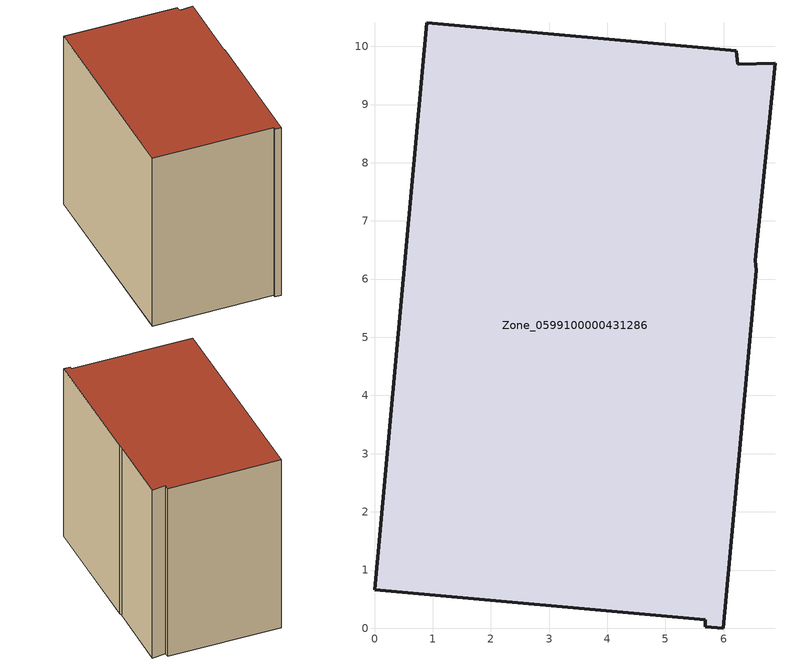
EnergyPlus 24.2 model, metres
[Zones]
Zone_0599100000431286
 floor ground (C_G): 6.24,9.69 6.88,9.71 6.54,6.32 6.56,6.16 5.99,0 5.68,0.03 5.68,0.15 0,0.66 0.9,10.4 6.22,9.92 z0
 wall outside (C_F): 6.22,9.92 0.9,10.4 0,0.66 5.68,0.15 5.68,0.03 5.99,0 6.56,6.16 6.54,6.32 6.88,9.71 6.24,9.69 6.22,9.92 z0:8.96
 roof outside (C_R): 5.99,0 6.56,6.16 6.54,6.32 6.88,9.71 6.24,9.69 6.22,9.92 0.9,10.4 0,0.66 5.68,0.15 5.68,0.03 z8.96
[BUILDING]
Pand.0599100000431286: North Axis=0; Terrain=City; Loads Convergence Tolerance Value=0.04; Temperature Convergence Tolerance Value=0.4; Solar Distribution=FullExterior; Maximum Number of Warmup Days=25; Minimum Number of Warmup Days=1
[Site:Location]
Rotterdam.The.Hague.AP_ZH_NLD Design_Conditions: Latitude=51.96; Longitude=4.45; Time Zone=1; Elevation=-4.5
[SITE:GROUNDTEMPERATURE:BUILDINGSURFACE]
18, 18, 18, 18, 18, 18, 18, 18, 18, 18, 18, 18
[MATERIAL] Thermal Absorptance=0.9; Solar Absorptance=0.7; Visible Absorptance=0.7
Name | Roughness | Thickness | Conductivity | Density | Specific Heat
G.TC.2006-2014 | MediumSmooth | 0.15 | 0.06 | 540 | 1210
F.TC.2006-2014 | Rough | 0.3 | 0.12 | 1920 | 840
R.TC.2006-2014 | MediumRough | 0.2 | 0.08 | 1500 | 1000
[CONSTRUCTION]
C_G: G.TC.2006-2014
C_F: F.TC.2006-2014
C_R: R.TC.2006-2014
[ZONE]
Zone_0599100000431286: Type=1; Multiplier=1; Ceiling Height=Autocalculate; Volume=Autocalculate; Floor Area=autocalculate; Part of Total Floor Area=Yes
[ZONEINFILTRATION:DESIGNFLOWRATE]
Infil_Zone_0599100000431286: Zone or ZoneList or Space or SpaceList=Zone_0599100000431286; Schedule=AlwaysOn; Design Flow Rate Calculation Method=Flow/Area; Flow Rate per Floor Area=0.0015; Constant Term Coefficient=1; Temperature Term Coefficient=0; Velocity Term Coefficient=0; Velocity Squared Term Coefficient=0
[HVACTEMPLATE:ZONE:IDEALLOADSAIRSYSTEM]
Zone_0599100000431286: Maximum Heating Supply Air Temperature=50; Minimum Cooling Supply Air Temperature=13; Maximum Heating Supply Air Humidity Ratio=0.0156; Minimum Cooling Supply Air Humidity Ratio=0.0077; Heating Limit=NoLimit; Cooling Limit=NoLimit; Dehumidification Control Type=ConstantSensibleHeatRatio; Cooling Sensible Heat Ratio=0.7; Dehumidification Setpoint=60; Humidification Control Type=None; Humidification Setpoint=30; Outdoor Air Method=None; Outdoor Air Flow Rate per Person=0.00944; Outdoor Air Flow Rate per Zone Floor Area=0; Outdoor Air Flow Rate per Zone=0; Demand Controlled Ventilation Type=None; Outdoor Air Economizer Type=NoEconomizer; Heat Recovery Type=None; Sensible Heat Recovery Effectiveness=0.7; Latent Heat Recovery Effectiveness=0.65
[ZONECONTROL:THERMOSTAT]
ThermostatControl_Zone_0599100000431286: Zone or ZoneList=Zone_0599100000431286; Control Type Schedule=DualSetpointControlType; Control 1=Thermostat_Zone_0599100000431286; Temperature Difference Between Cutout And Setpoint=0
[THERMOSTATSETPOINT:DUALSETPOINT]
Thermostat_Zone_0599100000431286: Heating Setpoint Temperature Schedule=HeatingSetpoint_Zone_0599100000431286; Cooling Setpoint Temperature Schedule=CoolingSetpoint_Zone_0599100000431286
[SCHEDULE:COMPACT]
HeatingSetpoint_Zone_0599100000431286: Through: 12/31, For: AllDays, Until: 24:00, 21
CoolingSetpoint_Zone_0599100000431286: Through: 12/31, For: AllDays, Until: 24:00, 24
DualSetpointControlType: Through: 12/31, For: AllDays, Until: 24:00, 4
AlwaysOn: Through: 12/31, For: AllDays, Until: 24:00, 1
